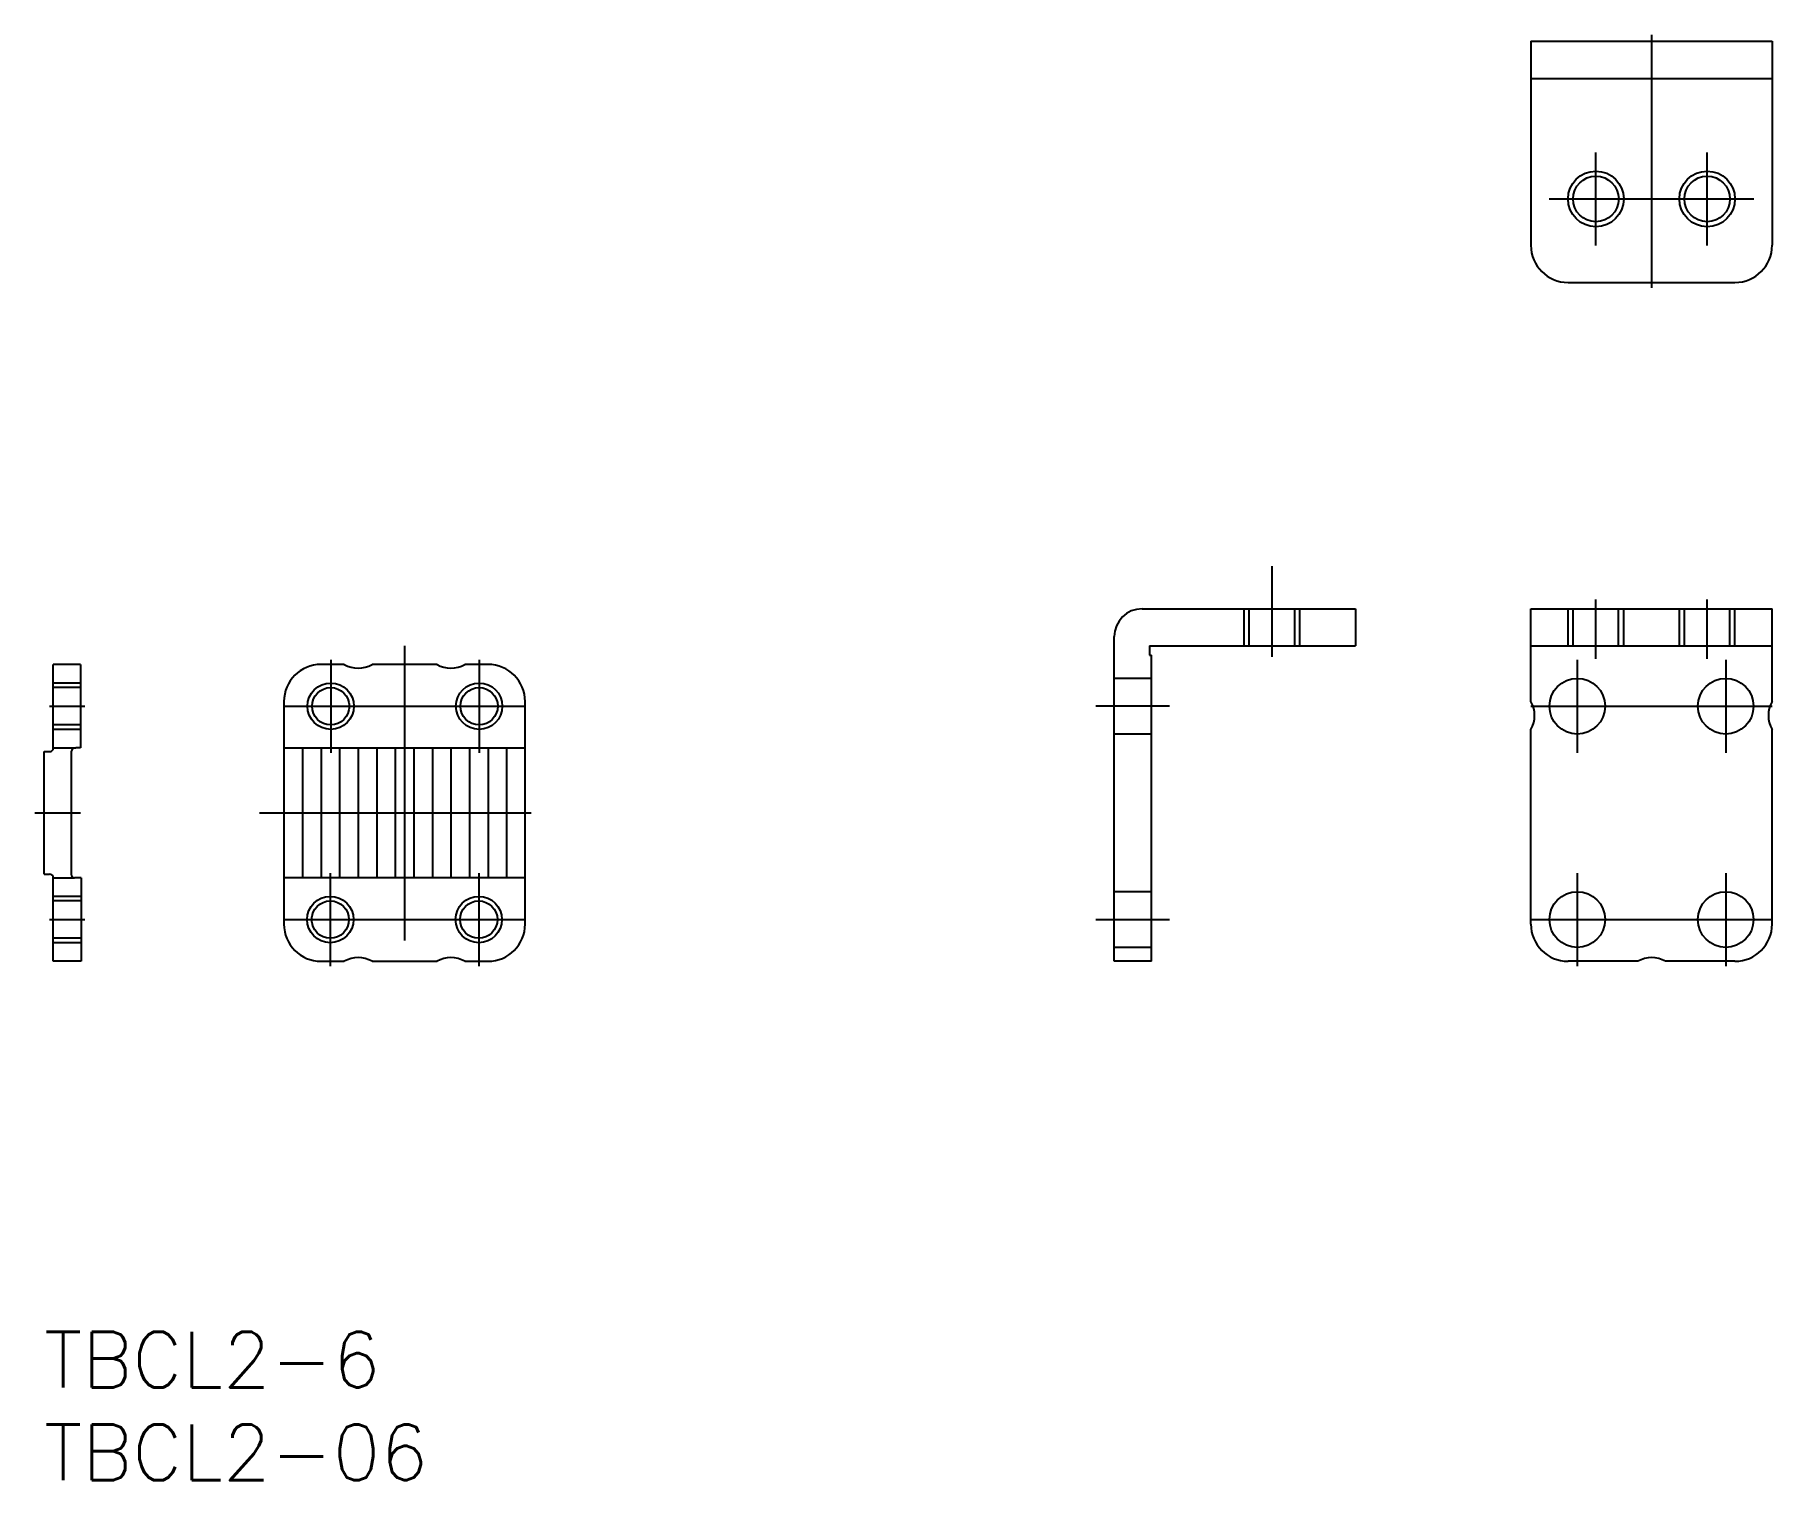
# Model space of a CAD drawing. Extents: x -0.5 to 93.1, y -8 to 69.9.
import ezdxf

# ---------------------------------------------------------------- set-up
doc = ezdxf.new("R2010")
doc.units = 0
doc.header["$LTSCALE"] = 0.5
doc.linetypes.add('CENTER', pattern=[50.8, 31.75, -6.35, 6.35, -6.35])
doc.linetypes.add('DASHED', pattern=[19.05, 12.7, -6.35])
for name, color, linetype in [('MSM_CENTER', 1, 'CENTER'), ('MSM_CONTINUOUS', 7, 'CONTINUOUS'), ('MSM_DASHED', 4, 'DASHED'), ('MSM_NARROW', 5, 'CONTINUOUS'), ('MSM_PART_NUMBER', 7, 'CONTINUOUS')]:
    doc.layers.add(name, color=color, linetype=linetype)
doc.styles.get("Standard").update_dxf_attribs({"font": 'txt.shx', "height": 2, "bigfont": 'bigfont.shx'})

# ---------------------------------------------------------------- blocks, each defined once
blk = doc.blocks.new('*U53')
at = {"layer": 'MSM_PART_NUMBER'}
blk.add_text('TBCL2-6', height=3, dxfattribs=at).set_placement((0, -3))
blk = doc.blocks.new('*U54')
at = {"layer": 'MSM_PART_NUMBER'}
blk.add_text('TBCL2-06', height=3, dxfattribs=at).set_placement((0, -8))

msp = doc.modelspace()

# ---------------------------------------------------------------- linework, layer by layer
at = {"layer": 'MSM_CENTER'}
for p, q in [((86.641, 69.914), (86.641, 56.264)), ((83.641, 58.556), (83.641, 63.572)), ((89.641, 58.556), (89.641, 63.572)), ((81.133, 61.064), (92.15, 61.064)), ((66.186, 36.375), (66.186, 41.272)), ((83.641, 36.275), (83.641, 39.472)), ((89.641, 36.275), (89.641, 39.472)), ((19.43, 36.973), (19.43, 18.973)), ((15.451, 36.23), (15.451, 31.214)), ((23.451, 36.23), (23.451, 31.214)), ((82.641, 36.23), (82.641, 31.214)), ((90.641, 36.23), (90.641, 31.214)), ((0.3, 33.722), (2.2, 33.722)), ((12.943, 33.722), (25.959, 33.722)), ((60.667, 33.722), (56.686, 33.722)), ((80.133, 33.722), (93.149, 33.722)), ((-0.5, 27.972), (1.97, 27.972)), ((11.613, 27.973), (26.248, 27.973)), ((15.43, 24.731), (15.43, 19.715)), ((23.43, 24.731), (23.43, 19.715)), ((82.641, 24.73), (82.641, 19.714)), ((90.641, 24.73), (90.641, 19.714)), ((0.3, 22.222), (2.2, 22.222)), ((12.922, 22.223), (25.938, 22.223)), ((56.686, 22.222), (60.667, 22.222)), ((80.133, 22.222), (93.149, 22.222))]:
    msp.add_line(p, q, dxfattribs=at)
at = {"layer": 'MSM_CONTINUOUS'}
for p, q in [((80.141, 69.564), (80.141, 58.564)), ((80.141, 69.564), (93.141, 69.564)), ((93.141, 69.564), (93.141, 58.564)), ((80.141, 67.564), (93.141, 67.564)), ((82.141, 56.564), (91.141, 56.564)), ((59.186, 38.973), (70.686, 38.973)), ((70.686, 38.973), (70.686, 36.973)), ((80.141, 33.969), (80.141, 38.972)), ((80.141, 38.972), (93.141, 38.972)), ((93.141, 33.969), (93.141, 38.972)), ((57.686, 19.973), (57.686, 37.473)), ((59.586, 36.973), (59.586, 36.473)), ((59.586, 36.973), (70.686, 36.973)), ((80.141, 36.972), (93.141, 36.972)), ((1.97, 35.972), (0.5, 35.972)), ((0.5, 31.472), (0.5, 35.972)), ((1.97, 35.972), (1.97, 31.472)), ((16.182, 35.973), (14.93, 35.973)), ((21.182, 35.973), (17.678, 35.973)), ((23.93, 35.973), (22.678, 35.973)), ((59.586, 36.473), (59.686, 36.473)), ((59.686, 19.973), (59.686, 36.473)), ((12.93, 33.973), (12.93, 21.972)), ((25.93, 21.972), (25.93, 33.973)), ((80.141, 21.972), (80.141, 32.472)), ((93.141, 21.972), (93.141, 32.472)), ((0, 24.672), (0, 31.272)), ((0, 31.272), (0.3, 31.272)), ((1.47, 31.272), (1.47, 24.672)), ((1.97, 31.472), (1.72, 31.472)), ((12.93, 31.473), (25.93, 31.473)), ((13.93, 31.473), (13.93, 24.473)), ((14.93, 31.473), (14.93, 24.473)), ((15.93, 31.473), (15.93, 24.473)), ((16.93, 31.473), (16.93, 24.473)), ((17.93, 31.473), (17.93, 24.473)), ((18.93, 31.473), (18.93, 24.473)), ((19.93, 31.473), (19.93, 24.473)), ((20.93, 31.473), (20.93, 24.473)), ((21.93, 31.473), (21.93, 24.473)), ((22.93, 31.473), (22.93, 24.473)), ((23.93, 31.473), (23.93, 24.473)), ((24.93, 31.473), (24.93, 24.473)), ((0, 24.672), (0.3, 24.672)), ((0.5, 19.972), (0.5, 24.472)), ((2, 24.472), (1.644, 24.472)), ((2, 24.472), (2, 19.972)), ((25.93, 24.473), (12.93, 24.473)), ((2, 19.972), (0.5, 19.972)), ((14.93, 19.972), (16.182, 19.972)), ((17.678, 19.972), (21.182, 19.972)), ((22.678, 19.972), (23.93, 19.972)), ((59.686, 19.973), (57.686, 19.973)), ((59.686, 19.973), (57.686, 19.973)), ((85.899, 19.972), (82.141, 19.972)), ((91.141, 19.972), (87.396, 19.972))]:
    msp.add_line(p, q, dxfattribs=at)
for centre, radius in [((83.641, 61.064), 1.23), ((89.641, 61.064), 1.23), ((15.451, 33.722), 1.006), ((23.451, 33.722), 1.006), ((82.641, 33.722), 1.5), ((90.641, 33.722), 1.5), ((82.641, 22.222), 1.5), ((90.641, 22.222), 1.5), ((15.43, 22.223), 1.006), ((23.43, 22.223), 1.006)]:
    msp.add_circle(centre, radius, dxfattribs=at)
for centre, radius, start, end in [((82.141, 58.564), 2, 180, 270), ((91.141, 58.564), 2, 270, 0), ((59.186, 37.473), 1.5, 90, 180), ((14.93, 33.973), 2, 90, 180), ((16.93, 37.273), 1.5, 240.07614, 299.92641), ((21.93, 37.273), 1.5, 240.07359, 299.92641), ((23.93, 33.973), 2, 0, 90), ((78.841, 33.221), 1.5, 330.07357, 29.92643), ((94.441, 33.221), 1.5, 150.07357, 209.92643), ((0.3, 31.472), 0.2, 270, 0), ((1.72, 31.216), 0.256, 90, 167.31962), ((0.3, 24.472), 0.2, 0, 90), ((1.672, 24.672), 0.202, 180, 262.01817), ((14.93, 21.972), 2, 180, 270), ((23.93, 21.972), 2, 270, 0), ((82.141, 21.972), 2, 180, 270), ((91.141, 21.972), 2, 270, 0), ((16.93, 18.672), 1.5, 60.07354, 119.92646), ((21.93, 18.672), 1.5, 60.07354, 119.92646), ((86.647, 18.672), 1.5, 60.07357, 119.92643)]:
    msp.add_arc(centre, radius, start, end, dxfattribs=at)
at = {"layer": 'MSM_DASHED'}
for p, q in [((64.686, 36.973), (64.686, 38.973)), ((64.956, 36.973), (64.956, 38.973)), ((67.415, 36.973), (67.415, 38.973)), ((67.686, 36.973), (67.686, 38.973)), ((82.141, 36.972), (82.141, 38.972)), ((82.411, 36.972), (82.411, 38.972)), ((84.87, 36.972), (84.87, 38.972)), ((85.141, 36.972), (85.141, 38.972)), ((88.141, 36.972), (88.141, 38.972)), ((88.411, 36.972), (88.411, 38.972)), ((90.87, 36.972), (90.87, 38.972)), ((91.141, 36.972), (91.141, 38.972)), ((1.97, 34.972), (0.5, 34.972)), ((1.97, 34.729), (0.5, 34.729)), ((59.686, 35.222), (57.686, 35.222)), ((1.97, 32.716), (0.5, 32.716)), ((1.97, 32.472), (0.5, 32.472)), ((59.686, 32.222), (57.686, 32.222)), ((0.5, 31.472), (1.72, 31.472)), ((0.5, 24.472), (1.644, 24.472)), ((2, 23.473), (0.5, 23.473)), ((59.686, 23.722), (57.686, 23.722)), ((2, 23.229), (0.5, 23.229)), ((2, 21.216), (0.5, 21.216)), ((2, 20.973), (0.5, 20.973)), ((59.686, 20.722), (57.686, 20.722))]:
    msp.add_line(p, q, dxfattribs=at)
at = {"layer": 'MSM_NARROW'}
for centre, radius in [((83.641, 61.064), 1.5), ((89.641, 61.064), 1.5), ((15.451, 33.722), 1.25), ((23.451, 33.722), 1.25), ((15.43, 22.223), 1.25), ((23.43, 22.223), 1.25)]:
    msp.add_circle(centre, radius, dxfattribs=at)

# ---------------------------------------------------------------- block references
at = {"layer": 'MSM_CONTINUOUS'}
for name in ['*U53', '*U54']:
    msp.add_blockref(name, (0, 0), dxfattribs=at)

doc.saveas('drawing.dxf')
